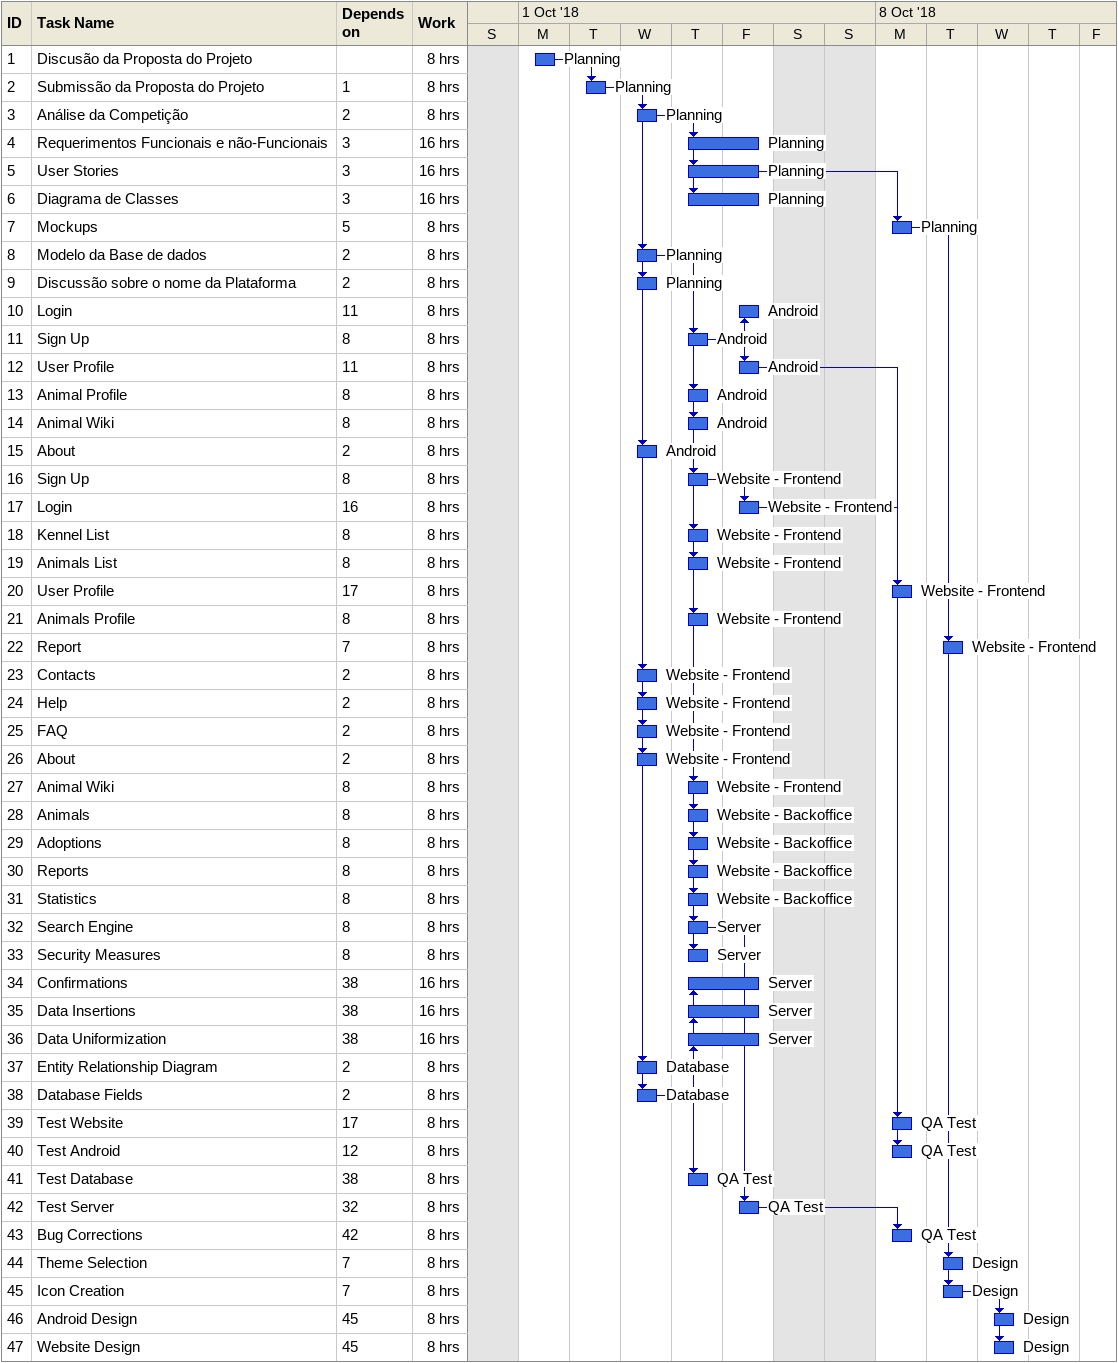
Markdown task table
| ID | Task | Start | Finish | Predecessors | Resources | Work (h) |
|---|---|---|---|---|---|---|
| 1 | Discusão da Proposta do Projeto | 2018-10-01 | 2018-10-01 |  | Planning | 8 |
| 2 | Submissão da Proposta do Projeto | 2018-10-02 | 2018-10-02 | 1 | Planning | 8 |
| 3 | Análise da Competição | 2018-10-03 | 2018-10-03 | 2 | Planning | 8 |
| 4 | Requerimentos Funcionais e não-Funcionais | 2018-10-04 | 2018-10-05 | 3 | Planning | 16 |
| 5 | User Stories | 2018-10-04 | 2018-10-05 | 3 | Planning | 16 |
| 6 | Diagrama de Classes | 2018-10-04 | 2018-10-05 | 3 | Planning | 16 |
| 7 | Mockups | 2018-10-08 | 2018-10-08 | 5 | Planning | 8 |
| 8 | Modelo da Base de dados | 2018-10-03 | 2018-10-03 | 2 | Planning | 8 |
| 9 | Discussão sobre o nome da Plataforma | 2018-10-03 | 2018-10-03 | 2 | Planning | 8 |
| 10 | Login | 2018-10-05 | 2018-10-05 | 11 | Android | 8 |
| 11 | Sign Up | 2018-10-04 | 2018-10-04 | 8 | Android | 8 |
| 12 | User Profile | 2018-10-05 | 2018-10-05 | 11 | Android | 8 |
| 13 | Animal Profile | 2018-10-04 | 2018-10-04 | 8 | Android | 8 |
| 14 | Animal Wiki | 2018-10-04 | 2018-10-04 | 8 | Android | 8 |
| 15 | About | 2018-10-03 | 2018-10-03 | 2 | Android | 8 |
| 16 | Sign Up | 2018-10-04 | 2018-10-04 | 8 | Website - Frontend | 8 |
| 17 | Login | 2018-10-05 | 2018-10-05 | 16 | Website - Frontend | 8 |
| 18 | Kennel List | 2018-10-04 | 2018-10-04 | 8 | Website - Frontend | 8 |
| 19 | Animals List | 2018-10-04 | 2018-10-04 | 8 | Website - Frontend | 8 |
| 20 | User Profile | 2018-10-08 | 2018-10-08 | 17 | Website - Frontend | 8 |
| 21 | Animals Profile | 2018-10-04 | 2018-10-04 | 8 | Website - Frontend | 8 |
| 22 | Report | 2018-10-09 | 2018-10-09 | 7 | Website - Frontend | 8 |
| 23 | Contacts | 2018-10-03 | 2018-10-03 | 2 | Website - Frontend | 8 |
| 24 | Help | 2018-10-03 | 2018-10-03 | 2 | Website - Frontend | 8 |
| 25 | FAQ | 2018-10-03 | 2018-10-03 | 2 | Website - Frontend | 8 |
| 26 | About | 2018-10-03 | 2018-10-03 | 2 | Website - Frontend | 8 |
| 27 | Animal Wiki | 2018-10-04 | 2018-10-04 | 8 | Website - Frontend | 8 |
| 28 | Animals | 2018-10-04 | 2018-10-04 | 8 | Website - Backoffice | 8 |
| 29 | Adoptions | 2018-10-04 | 2018-10-04 | 8 | Website - Backoffice | 8 |
| 30 | Reports | 2018-10-04 | 2018-10-04 | 8 | Website - Backoffice | 8 |
| 31 | Statistics | 2018-10-04 | 2018-10-04 | 8 | Website - Backoffice | 8 |
| 32 | Search Engine | 2018-10-04 | 2018-10-04 | 8 | Server | 8 |
| 33 | Security Measures | 2018-10-04 | 2018-10-04 | 8 | Server | 8 |
| 34 | Confirmations | 2018-10-04 | 2018-10-05 | 38 | Server | 16 |
| 35 | Data Insertions | 2018-10-04 | 2018-10-05 | 38 | Server | 16 |
| 36 | Data Uniformization | 2018-10-04 | 2018-10-05 | 38 | Server | 16 |
| 37 | Entity Relationship Diagram | 2018-10-03 | 2018-10-03 | 2 | Database | 8 |
| 38 | Database Fields | 2018-10-03 | 2018-10-03 | 2 | Database | 8 |
| 39 | Test Website | 2018-10-08 | 2018-10-08 | 17 | QA Test | 8 |
| 40 | Test Android | 2018-10-08 | 2018-10-08 | 12 | QA Test | 8 |
| 41 | Test Database | 2018-10-04 | 2018-10-04 | 38 | QA Test | 8 |
| 42 | Test Server | 2018-10-05 | 2018-10-05 | 32 | QA Test | 8 |
| 43 | Bug Corrections | 2018-10-08 | 2018-10-08 | 42 | QA Test | 8 |
| 44 | Theme Selection | 2018-10-09 | 2018-10-09 | 7 | Design | 8 |
| 45 | Icon Creation | 2018-10-09 | 2018-10-09 | 7 | Design | 8 |
| 46 | Android Design | 2018-10-10 | 2018-10-10 | 45 | Design | 8 |
| 47 | Website Design | 2018-10-10 | 2018-10-10 | 45 | Design | 8 |
